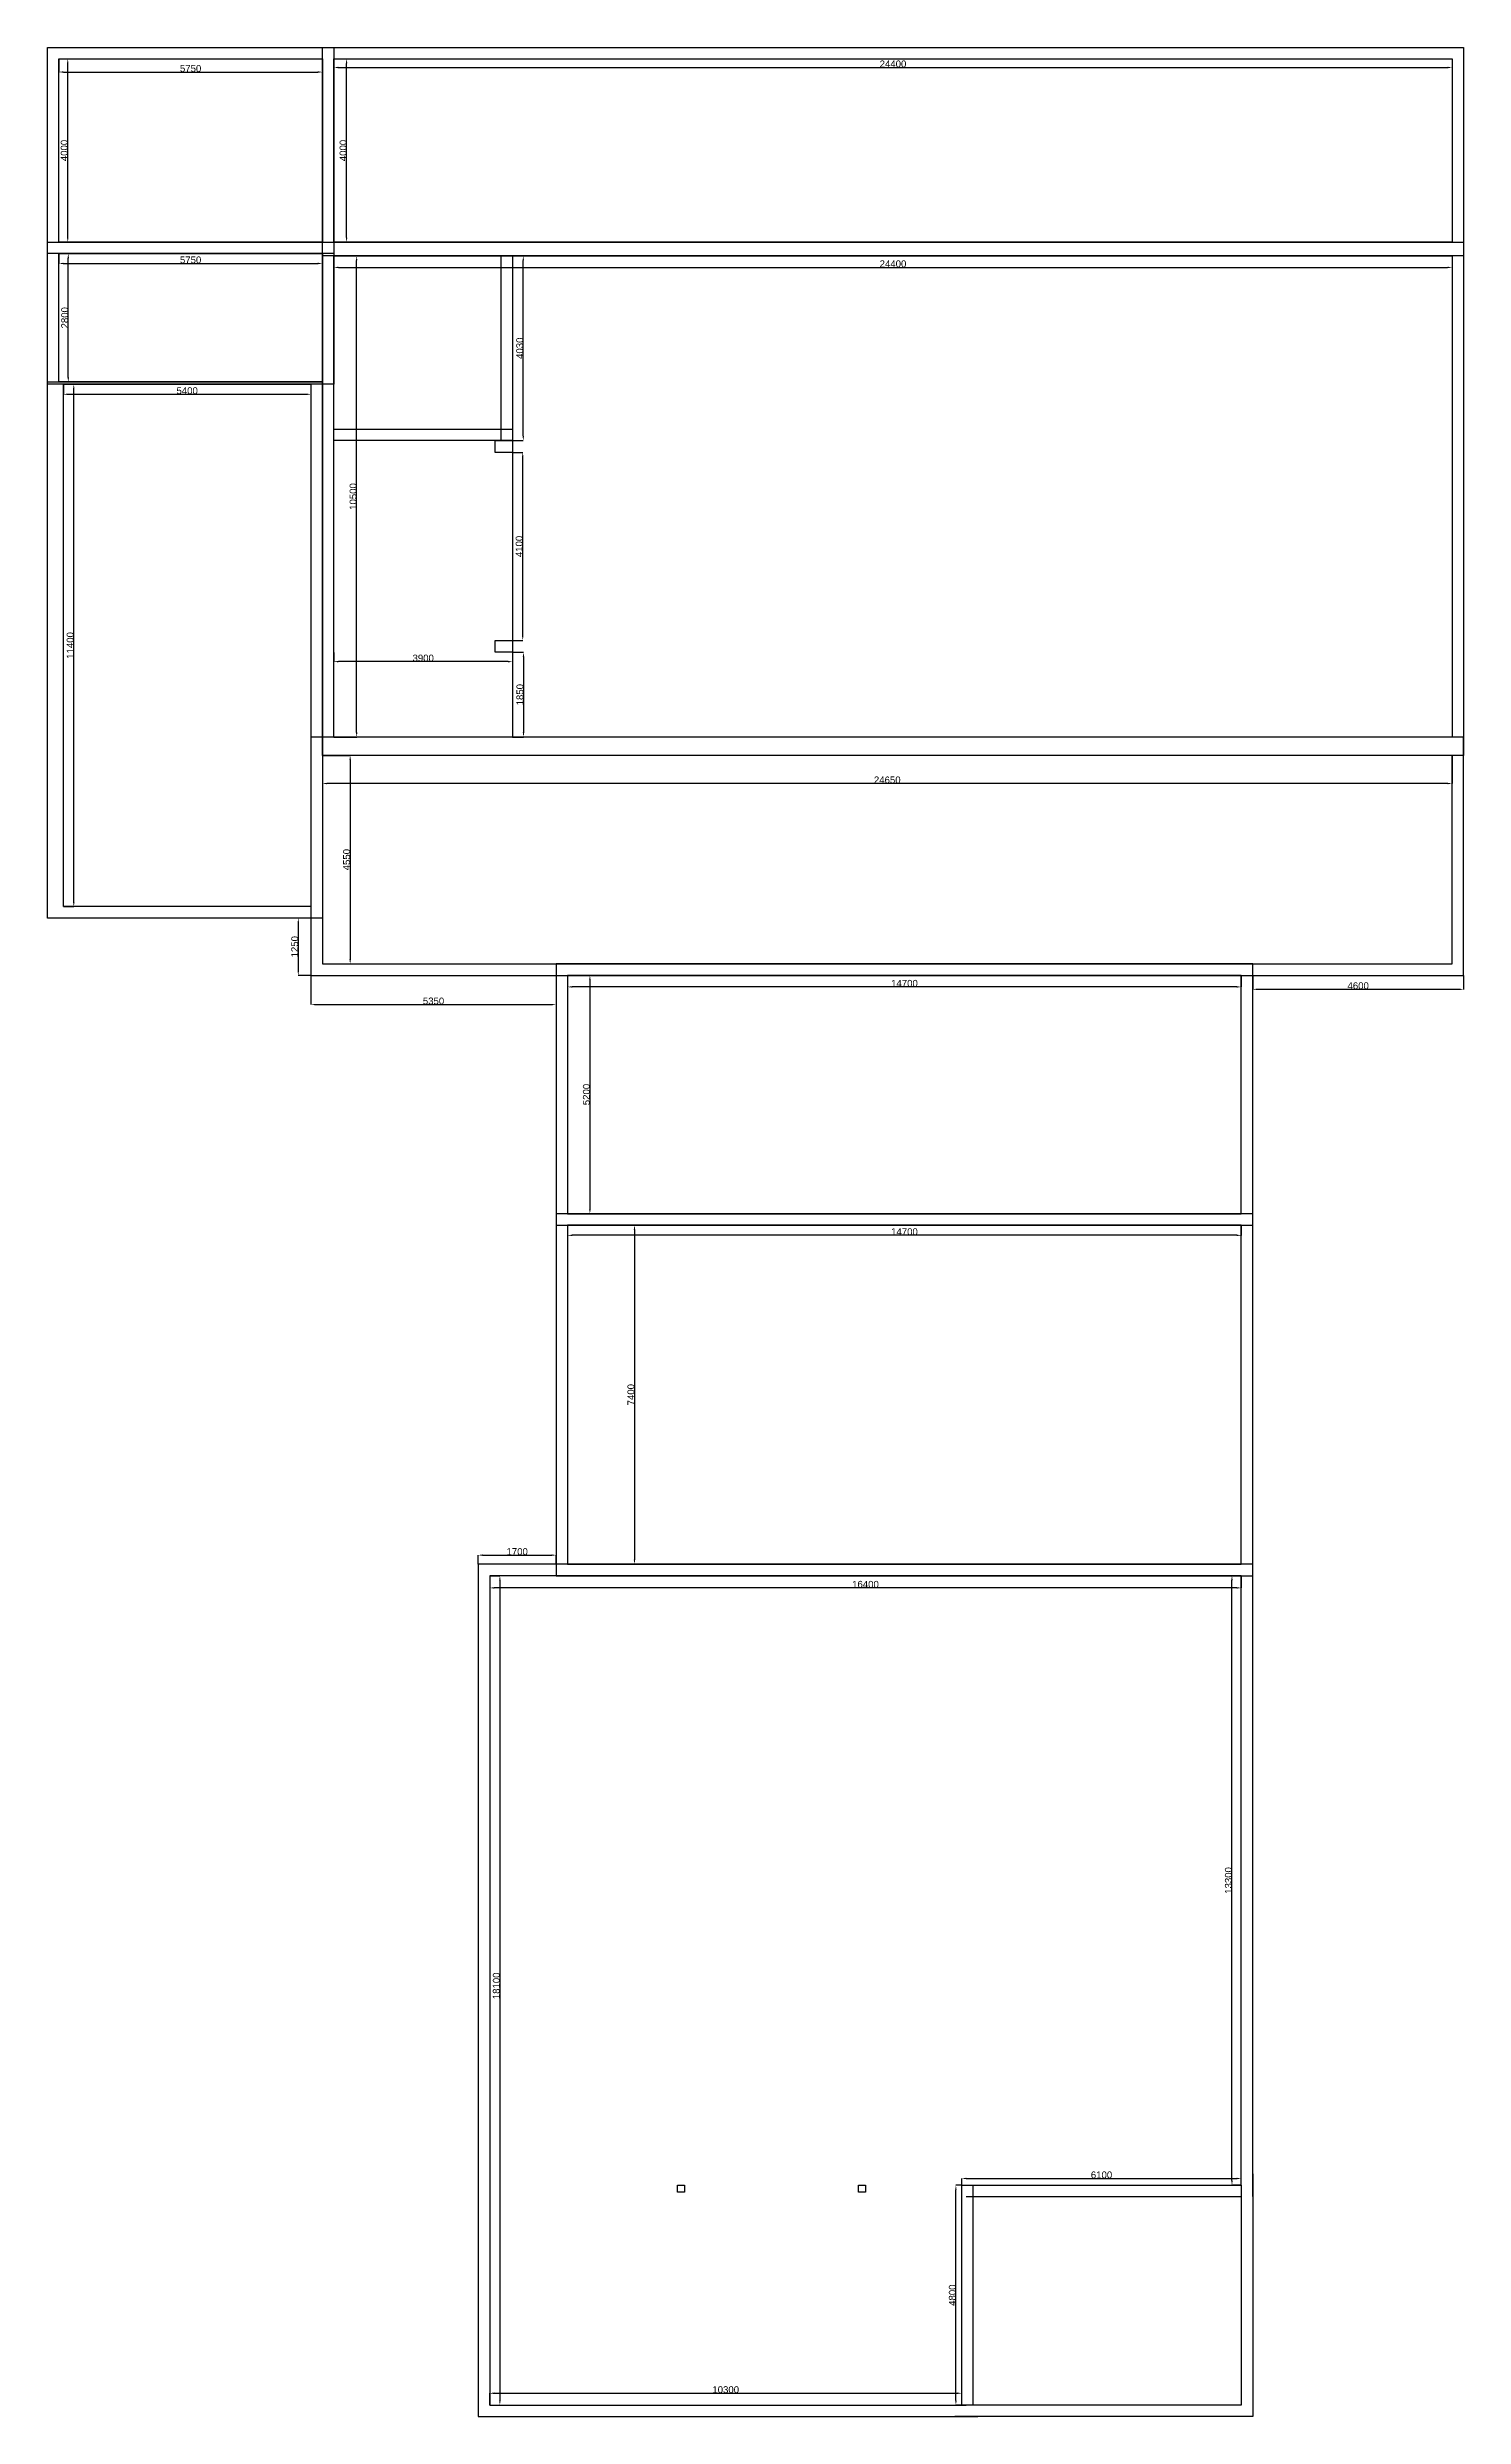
# Model space of a CAD drawing. Header units: millimetres. Extents: x 3935 to 205860, y 1962 to 72633.
# Drawn here: x 174960 to 205860, y 20933 to 72633 of the extents above; entities that cross this region are included whole.
import ezdxf

# ---------------------------------------------------------------- set-up
doc = ezdxf.new("R2010")
doc.units = ezdxf.units.MM
doc.layers.add('dim', color=1, linetype='Continuous', lineweight=30)
doc.layers.add('puf', color=5, linetype='Continuous', lineweight=30)
doc.styles.get("Standard").update_dxf_attribs({"font": 'arial.ttf'})
doc.dimstyles.new('ISO-25', dxfattribs={"dimtxt": 150, "dimasz": 100, "dimexe": 1.25, "dimexo": 0.625, "dimtad": 1, "dimdsep": 46, "dimtxsty": 'Standard', "dimcen": 2.5, "dimadec": 0, "dimazin": 0, "dimtfac": 1, "dimtmove": 0, "dimatfit": 3, "dimfxl": 1, "dimarcsym": 0})

# ---------------------------------------------------------------- blocks, each defined once
blk = doc.blocks.new('*D103')
at = {"layer": 'Defpoints', "color": 0, "transparency": 16777216}
for p in [(175210, 72383), (180960, 72383), (180960, 72095)]:
    blk.add_point(p, dxfattribs=at)
at = {"layer": 'dim', "color": 0, "lineweight": -2, "transparency": 16777216}
for p, q in [((175210, 72382), (175210, 72094)), ((180960, 72382), (180960, 72094)), ((175310, 72095), (180860, 72095))]:
    blk.add_line(p, q, dxfattribs=at)
at = {"layer": 'dim', "color": 0, "transparency": 16777216}
for points in [[(175310, 72112), (175310, 72078), (175210, 72095)], [(180860, 72112), (180860, 72078), (180960, 72095)]]:
    blk.add_solid(points, dxfattribs=at)
at = {"layer": 'dim', "color": 0, "transparency": 16777216, "insert": (178085, 72172), "char_height": 150, "attachment_point": 5}
blk.add_mtext('5750', dxfattribs=at)
blk = doc.blocks.new('*D104')
at = {"layer": 'Defpoints', "color": 0, "transparency": 16777216}
for p in [(175210, 72383), (175404, 72383), (175210, 68383)]:
    blk.add_point(p, dxfattribs=at)
at = {"layer": 'dim', "color": 0, "lineweight": -2, "transparency": 16777216}
for p, q in [((175211, 72383), (175406, 72383)), ((175404, 68483), (175404, 72283)), ((175211, 68383), (175406, 68383))]:
    blk.add_line(p, q, dxfattribs=at)
at = {"layer": 'dim', "color": 0, "transparency": 16777216}
for points in [[(175388, 72283), (175421, 72283), (175404, 72383)], [(175388, 68483), (175421, 68483), (175404, 68383)]]:
    blk.add_solid(points, dxfattribs=at)
at = {"layer": 'dim', "color": 0, "transparency": 16777216, "insert": (175327, 70383), "char_height": 150, "attachment_point": 5, "rotation": 90}
blk.add_mtext('4000', dxfattribs=at)
blk = doc.blocks.new('*D105')
at = {"layer": 'Defpoints', "color": 0, "transparency": 16777216}
for p in [(181210, 72383), (181488, 72383), (181210, 68383)]:
    blk.add_point(p, dxfattribs=at)
at = {"layer": 'dim', "color": 0, "lineweight": -2, "transparency": 16777216}
for p, q in [((181211, 72383), (181489, 72383)), ((181488, 68483), (181488, 72283)), ((181211, 68383), (181489, 68383))]:
    blk.add_line(p, q, dxfattribs=at)
at = {"layer": 'dim', "color": 0, "transparency": 16777216}
for points in [[(181472, 72283), (181505, 72283), (181488, 72383)], [(181472, 68483), (181505, 68483), (181488, 68383)]]:
    blk.add_solid(points, dxfattribs=at)
at = {"layer": 'dim', "color": 0, "transparency": 16777216, "insert": (181411, 70383), "char_height": 150, "attachment_point": 5, "rotation": 90}
blk.add_mtext('4000', dxfattribs=at)
blk = doc.blocks.new('*D106')
at = {"layer": 'Defpoints', "color": 0, "transparency": 16777216}
for p in [(181210, 72383), (205610, 72383), (205610, 72194)]:
    blk.add_point(p, dxfattribs=at)
at = {"layer": 'dim', "color": 0, "lineweight": -2, "transparency": 16777216}
for p, q in [((181210, 72382), (181210, 72193)), ((205610, 72382), (205610, 72193)), ((181310, 72194), (205510, 72194))]:
    blk.add_line(p, q, dxfattribs=at)
at = {"layer": 'dim', "color": 0, "transparency": 16777216}
for points in [[(181310, 72211), (181310, 72177), (181210, 72194)], [(205510, 72211), (205510, 72177), (205610, 72194)]]:
    blk.add_solid(points, dxfattribs=at)
at = {"layer": 'dim', "color": 0, "transparency": 16777216, "insert": (193410, 72271), "char_height": 150, "attachment_point": 5}
blk.add_mtext('24400', dxfattribs=at)
blk = doc.blocks.new('*D107')
at = {"layer": 'Defpoints', "color": 0, "transparency": 16777216}
for p in [(175210, 68133), (175416, 68133), (175210, 65333)]:
    blk.add_point(p, dxfattribs=at)
at = {"layer": 'dim', "color": 0, "lineweight": -2, "transparency": 16777216}
for p, q in [((175211, 68133), (175417, 68133)), ((175416, 65433), (175416, 68033)), ((175211, 65333), (175417, 65333))]:
    blk.add_line(p, q, dxfattribs=at)
at = {"layer": 'dim', "color": 0, "transparency": 16777216}
for points in [[(175399, 68033), (175432, 68033), (175416, 68133)], [(175399, 65433), (175432, 65433), (175416, 65333)]]:
    blk.add_solid(points, dxfattribs=at)
at = {"layer": 'dim', "color": 0, "transparency": 16777216, "insert": (175338, 66733), "char_height": 150, "attachment_point": 5, "rotation": 90}
blk.add_mtext('2800', dxfattribs=at)
blk = doc.blocks.new('*D108')
at = {"layer": 'Defpoints', "color": 0, "transparency": 16777216}
for p in [(175210, 68133), (180960, 68133), (180960, 67918)]:
    blk.add_point(p, dxfattribs=at)
at = {"layer": 'dim', "color": 0, "lineweight": -2, "transparency": 16777216}
for p, q in [((175210, 68132), (175210, 67917)), ((175310, 67918), (180860, 67918)), ((180960, 68132), (180960, 67917))]:
    blk.add_line(p, q, dxfattribs=at)
at = {"layer": 'dim', "color": 0, "transparency": 16777216}
for points in [[(175310, 67935), (175310, 67901), (175210, 67918)], [(180860, 67935), (180860, 67901), (180960, 67918)]]:
    blk.add_solid(points, dxfattribs=at)
at = {"layer": 'dim', "color": 0, "transparency": 16777216, "insert": (178085, 67995), "char_height": 150, "attachment_point": 5}
blk.add_mtext('5750', dxfattribs=at)
blk = doc.blocks.new('*D109')
at = {"layer": 'Defpoints', "color": 0, "transparency": 16777216}
for p in [(175310, 65283), (180710, 65283), (180710, 65063)]:
    blk.add_point(p, dxfattribs=at)
at = {"layer": 'dim', "color": 0, "lineweight": -2, "transparency": 16777216}
for p, q in [((175310, 65282), (175310, 65062)), ((180710, 65282), (180710, 65062)), ((175410, 65063), (180610, 65063))]:
    blk.add_line(p, q, dxfattribs=at)
at = {"layer": 'dim', "color": 0, "transparency": 16777216}
for points in [[(175410, 65080), (175410, 65047), (175310, 65063)], [(180610, 65080), (180610, 65047), (180710, 65063)]]:
    blk.add_solid(points, dxfattribs=at)
at = {"layer": 'dim', "color": 0, "transparency": 16777216, "insert": (178010, 65141), "char_height": 150, "attachment_point": 5}
blk.add_mtext('5400', dxfattribs=at)
blk = doc.blocks.new('*D110')
at = {"layer": 'Defpoints', "color": 0, "transparency": 16777216}
for p in [(175310, 65283), (175536, 65283), (175310, 53883)]:
    blk.add_point(p, dxfattribs=at)
at = {"layer": 'dim', "color": 0, "lineweight": -2, "transparency": 16777216}
for p, q in [((175311, 65283), (175537, 65283)), ((175536, 53983), (175536, 65183)), ((175311, 53883), (175537, 53883))]:
    blk.add_line(p, q, dxfattribs=at)
at = {"layer": 'dim', "color": 0, "transparency": 16777216}
for points in [[(175519, 65183), (175552, 65183), (175536, 65283)], [(175519, 53983), (175552, 53983), (175536, 53883)]]:
    blk.add_solid(points, dxfattribs=at)
at = {"layer": 'dim', "color": 0, "transparency": 16777216, "insert": (175458, 59583), "char_height": 150, "attachment_point": 5, "rotation": 90}
blk.add_mtext('11400', dxfattribs=at)
blk = doc.blocks.new('*D111')
at = {"layer": 'Defpoints', "color": 0, "transparency": 16777216}
for p in [(181210, 68083), (205610, 68083), (205610, 67832)]:
    blk.add_point(p, dxfattribs=at)
at = {"layer": 'dim', "color": 0, "lineweight": -2, "transparency": 16777216}
for p, q in [((181210, 68082), (181210, 67831)), ((181310, 67832), (205510, 67832)), ((205610, 68082), (205610, 67831))]:
    blk.add_line(p, q, dxfattribs=at)
at = {"layer": 'dim', "color": 0, "transparency": 16777216}
for points in [[(181310, 67849), (181310, 67815), (181210, 67832)], [(205510, 67849), (205510, 67815), (205610, 67832)]]:
    blk.add_solid(points, dxfattribs=at)
at = {"layer": 'dim', "color": 0, "transparency": 16777216, "insert": (193410, 67909), "char_height": 150, "attachment_point": 5}
blk.add_mtext('24400', dxfattribs=at)
blk = doc.blocks.new('*D112')
at = {"layer": 'Defpoints', "color": 0, "transparency": 16777216}
for p in [(181210, 68083), (181708, 68083), (181210, 57583)]:
    blk.add_point(p, dxfattribs=at)
at = {"layer": 'dim', "color": 0, "lineweight": -2, "transparency": 16777216}
for p, q in [((181211, 68083), (181709, 68083)), ((181708, 57683), (181708, 67983)), ((181211, 57583), (181709, 57583))]:
    blk.add_line(p, q, dxfattribs=at)
at = {"layer": 'dim', "color": 0, "transparency": 16777216}
for points in [[(181692, 67983), (181725, 67983), (181708, 68083)], [(181692, 57683), (181725, 57683), (181708, 57583)]]:
    blk.add_solid(points, dxfattribs=at)
at = {"layer": 'dim', "color": 0, "transparency": 16777216, "insert": (181631, 62833), "char_height": 150, "attachment_point": 5, "rotation": 90}
blk.add_mtext('10500', dxfattribs=at)
blk = doc.blocks.new('*D113')
at = {"layer": 'Defpoints', "color": 0, "transparency": 16777216}
for p in [(180960, 57183), (205610, 57183), (180960, 56570)]:
    blk.add_point(p, dxfattribs=at)
at = {"layer": 'dim', "color": 0, "lineweight": -2, "transparency": 16777216}
for p, q in [((180960, 57182), (180960, 56568)), ((205610, 57182), (205610, 56568)), ((205510, 56570), (181060, 56570))]:
    blk.add_line(p, q, dxfattribs=at)
at = {"layer": 'dim', "color": 0, "transparency": 16777216}
for points in [[(181060, 56586), (181060, 56553), (180960, 56570)], [(205510, 56586), (205510, 56553), (205610, 56570)]]:
    blk.add_solid(points, dxfattribs=at)
at = {"layer": 'dim', "color": 0, "transparency": 16777216, "insert": (193285, 56647), "char_height": 150, "attachment_point": 5}
blk.add_mtext('24650', dxfattribs=at)
blk = doc.blocks.new('*D114')
at = {"layer": 'Defpoints', "color": 0, "transparency": 16777216}
for p in [(180960, 57183), (180960, 52633), (181566, 52633)]:
    blk.add_point(p, dxfattribs=at)
at = {"layer": 'dim', "color": 0, "lineweight": -2, "transparency": 16777216}
for p, q in [((180961, 57183), (181567, 57183)), ((181566, 57083), (181566, 52733)), ((180961, 52633), (181567, 52633))]:
    blk.add_line(p, q, dxfattribs=at)
at = {"layer": 'dim', "color": 0, "transparency": 16777216}
for points in [[(181549, 57083), (181583, 57083), (181566, 57183)], [(181549, 52733), (181583, 52733), (181566, 52633)]]:
    blk.add_solid(points, dxfattribs=at)
at = {"layer": 'dim', "color": 0, "transparency": 16777216, "insert": (181489, 54908), "char_height": 150, "attachment_point": 5, "rotation": 90}
blk.add_mtext('4550', dxfattribs=at)
blk = doc.blocks.new('*D115')
at = {"layer": 'Defpoints', "color": 0, "transparency": 16777216}
for p in [(186310, 52383), (201010, 52383), (186310, 52131)]:
    blk.add_point(p, dxfattribs=at)
at = {"layer": 'dim', "color": 0, "lineweight": -2, "transparency": 16777216}
for p, q in [((186310, 52382), (186310, 52130)), ((201010, 52382), (201010, 52130)), ((200910, 52131), (186410, 52131))]:
    blk.add_line(p, q, dxfattribs=at)
at = {"layer": 'dim', "color": 0, "transparency": 16777216}
for points in [[(186410, 52148), (186410, 52115), (186310, 52131)], [(200910, 52148), (200910, 52115), (201010, 52131)]]:
    blk.add_solid(points, dxfattribs=at)
at = {"layer": 'dim', "color": 0, "transparency": 16777216, "insert": (193660, 52208), "char_height": 150, "attachment_point": 5}
blk.add_mtext('14700', dxfattribs=at)
blk = doc.blocks.new('*D116')
at = {"layer": 'Defpoints', "color": 0, "transparency": 16777216}
for p in [(186310, 52383), (186310, 47183), (186797, 47183)]:
    blk.add_point(p, dxfattribs=at)
at = {"layer": 'dim', "color": 0, "lineweight": -2, "transparency": 16777216}
for p, q in [((186311, 52383), (186798, 52383)), ((186797, 52283), (186797, 47283)), ((186311, 47183), (186798, 47183))]:
    blk.add_line(p, q, dxfattribs=at)
at = {"layer": 'dim', "color": 0, "transparency": 16777216}
for points in [[(186780, 52283), (186814, 52283), (186797, 52383)], [(186780, 47283), (186814, 47283), (186797, 47183)]]:
    blk.add_solid(points, dxfattribs=at)
at = {"layer": 'dim', "color": 0, "transparency": 16777216, "insert": (186720, 49783), "char_height": 150, "attachment_point": 5, "rotation": 90}
blk.add_mtext('5200', dxfattribs=at)
blk = doc.blocks.new('*D117')
at = {"layer": 'Defpoints', "color": 0, "transparency": 16777216}
for p in [(186310, 46933), (186310, 46711), (201010, 46933)]:
    blk.add_point(p, dxfattribs=at)
at = {"layer": 'dim', "color": 0, "lineweight": -2, "transparency": 16777216}
for p, q in [((186310, 46932), (186310, 46710)), ((200910, 46711), (186410, 46711)), ((201010, 46932), (201010, 46710))]:
    blk.add_line(p, q, dxfattribs=at)
at = {"layer": 'dim', "color": 0, "transparency": 16777216}
for points in [[(186410, 46727), (186410, 46694), (186310, 46711)], [(200910, 46727), (200910, 46694), (201010, 46711)]]:
    blk.add_solid(points, dxfattribs=at)
at = {"layer": 'dim', "color": 0, "transparency": 16777216, "insert": (193660, 46788), "char_height": 150, "attachment_point": 5}
blk.add_mtext('14700', dxfattribs=at)
blk = doc.blocks.new('*D118')
at = {"layer": 'Defpoints', "color": 0, "transparency": 16777216}
for p in [(186310, 46933), (186310, 39533), (187769, 39533)]:
    blk.add_point(p, dxfattribs=at)
at = {"layer": 'dim', "color": 0, "lineweight": -2, "transparency": 16777216}
for p, q in [((186311, 46933), (187770, 46933)), ((187769, 46833), (187769, 39633)), ((186311, 39533), (187770, 39533))]:
    blk.add_line(p, q, dxfattribs=at)
at = {"layer": 'dim', "color": 0, "transparency": 16777216}
for points in [[(187753, 46833), (187786, 46833), (187769, 46933)], [(187753, 39633), (187786, 39633), (187769, 39533)]]:
    blk.add_solid(points, dxfattribs=at)
at = {"layer": 'dim', "color": 0, "transparency": 16777216, "insert": (187692, 43233), "char_height": 150, "attachment_point": 5, "rotation": 90}
blk.add_mtext('7400', dxfattribs=at)
blk = doc.blocks.new('*D119')
at = {"layer": 'Defpoints', "color": 0, "transparency": 16777216}
for p in [(184610, 39283), (184610, 39017), (201010, 39283)]:
    blk.add_point(p, dxfattribs=at)
at = {"layer": 'dim', "color": 0, "lineweight": -2, "transparency": 16777216}
for p, q in [((184610, 39282), (184610, 39016)), ((200910, 39017), (184710, 39017)), ((201010, 39282), (201010, 39016))]:
    blk.add_line(p, q, dxfattribs=at)
at = {"layer": 'dim', "color": 0, "transparency": 16777216}
for points in [[(184710, 39034), (184710, 39000), (184610, 39017)], [(200910, 39034), (200910, 39000), (201010, 39017)]]:
    blk.add_solid(points, dxfattribs=at)
at = {"layer": 'dim', "color": 0, "transparency": 16777216, "insert": (192810, 39094), "char_height": 150, "attachment_point": 5}
blk.add_mtext('16400', dxfattribs=at)
blk = doc.blocks.new('*D120')
at = {"layer": 'Defpoints', "color": 0, "transparency": 16777216}
for p in [(184610, 39283), (184610, 21183), (184833, 21183)]:
    blk.add_point(p, dxfattribs=at)
at = {"layer": 'dim', "color": 0, "lineweight": -2, "transparency": 16777216}
for p, q in [((184611, 39283), (184834, 39283)), ((184833, 39183), (184833, 21283)), ((184611, 21183), (184834, 21183))]:
    blk.add_line(p, q, dxfattribs=at)
at = {"layer": 'dim', "color": 0, "transparency": 16777216}
for points in [[(184816, 39183), (184849, 39183), (184833, 39283)], [(184816, 21283), (184849, 21283), (184833, 21183)]]:
    blk.add_solid(points, dxfattribs=at)
at = {"layer": 'dim', "color": 0, "transparency": 16777216, "insert": (184755, 30333), "char_height": 150, "attachment_point": 5, "rotation": 90}
blk.add_mtext('18100', dxfattribs=at)
blk = doc.blocks.new('*D121')
at = {"layer": 'Defpoints', "color": 0, "transparency": 16777216}
for p in [(200806, 39283), (201010, 39283), (201010, 25983)]:
    blk.add_point(p, dxfattribs=at)
at = {"layer": 'dim', "color": 0, "lineweight": -2, "transparency": 16777216}
for p, q in [((201009, 39283), (200804, 39283)), ((200806, 26083), (200806, 39183)), ((201009, 25983), (200804, 25983))]:
    blk.add_line(p, q, dxfattribs=at)
at = {"layer": 'dim', "color": 0, "transparency": 16777216}
for points in [[(200789, 39183), (200822, 39183), (200806, 39283)], [(200789, 26083), (200822, 26083), (200806, 25983)]]:
    blk.add_solid(points, dxfattribs=at)
at = {"layer": 'dim', "color": 0, "transparency": 16777216, "insert": (200728, 32633), "char_height": 150, "attachment_point": 5, "rotation": 90}
blk.add_mtext('13300', dxfattribs=at)
blk = doc.blocks.new('*D122')
at = {"layer": 'Defpoints', "color": 0, "transparency": 16777216}
for p in [(194910, 25983), (201010, 26129), (201010, 25983)]:
    blk.add_point(p, dxfattribs=at)
at = {"layer": 'dim', "color": 0, "lineweight": -2, "transparency": 16777216}
for p, q in [((194910, 25984), (194910, 26131)), ((195010, 26129), (200910, 26129)), ((201010, 25984), (201010, 26131))]:
    blk.add_line(p, q, dxfattribs=at)
at = {"layer": 'dim', "color": 0, "transparency": 16777216}
for points in [[(195010, 26146), (195010, 26113), (194910, 26129)], [(200910, 26146), (200910, 26113), (201010, 26129)]]:
    blk.add_solid(points, dxfattribs=at)
at = {"layer": 'dim', "color": 0, "transparency": 16777216, "insert": (197960, 26207), "char_height": 150, "attachment_point": 5}
blk.add_mtext('6100', dxfattribs=at)
blk = doc.blocks.new('*D123')
at = {"layer": 'Defpoints', "color": 0, "transparency": 16777216}
for p in [(194782, 25983), (194910, 25983), (194910, 21183)]:
    blk.add_point(p, dxfattribs=at)
at = {"layer": 'dim', "color": 0, "lineweight": -2, "transparency": 16777216}
for p, q in [((194909, 25983), (194781, 25983)), ((194782, 21283), (194782, 25883)), ((194909, 21183), (194781, 21183))]:
    blk.add_line(p, q, dxfattribs=at)
at = {"layer": 'dim', "color": 0, "transparency": 16777216}
for points in [[(194766, 25883), (194799, 25883), (194782, 25983)], [(194766, 21283), (194799, 21283), (194782, 21183)]]:
    blk.add_solid(points, dxfattribs=at)
at = {"layer": 'dim', "color": 0, "transparency": 16777216, "insert": (194705, 23583), "char_height": 150, "attachment_point": 5, "rotation": 90}
blk.add_mtext('4800', dxfattribs=at)
blk = doc.blocks.new('*D124')
at = {"layer": 'Defpoints', "color": 0, "transparency": 16777216}
for p in [(201260, 52383), (205860, 52383), (205860, 52079)]:
    blk.add_point(p, dxfattribs=at)
at = {"layer": 'dim', "color": 0, "lineweight": -2, "transparency": 16777216}
for p, q in [((201260, 52382), (201260, 52077)), ((205860, 52382), (205860, 52077)), ((201360, 52079), (205760, 52079))]:
    blk.add_line(p, q, dxfattribs=at)
at = {"layer": 'dim', "color": 0, "transparency": 16777216}
for points in [[(201360, 52095), (201360, 52062), (201260, 52079)], [(205760, 52095), (205760, 52062), (205860, 52079)]]:
    blk.add_solid(points, dxfattribs=at)
at = {"layer": 'dim', "color": 0, "transparency": 16777216, "insert": (203560, 52156), "char_height": 150, "attachment_point": 5}
blk.add_mtext('4600', dxfattribs=at)
blk = doc.blocks.new('*D125')
at = {"layer": 'Defpoints', "color": 0, "transparency": 16777216}
for p in [(180710, 52383), (186060, 52383), (186060, 51745)]:
    blk.add_point(p, dxfattribs=at)
at = {"layer": 'dim', "color": 0, "lineweight": -2, "transparency": 16777216}
for p, q in [((180710, 52382), (180710, 51744)), ((186060, 52382), (186060, 51744)), ((180810, 51745), (185960, 51745))]:
    blk.add_line(p, q, dxfattribs=at)
at = {"layer": 'dim', "color": 0, "transparency": 16777216}
for points in [[(180810, 51762), (180810, 51729), (180710, 51745)], [(185960, 51762), (185960, 51729), (186060, 51745)]]:
    blk.add_solid(points, dxfattribs=at)
at = {"layer": 'dim', "color": 0, "transparency": 16777216, "insert": (183385, 51823), "char_height": 150, "attachment_point": 5}
blk.add_mtext('5350', dxfattribs=at)
blk = doc.blocks.new('*D126')
at = {"layer": 'Defpoints', "color": 0, "transparency": 16777216}
for p in [(184360, 39533), (186060, 39732), (186060, 39533)]:
    blk.add_point(p, dxfattribs=at)
at = {"layer": 'dim', "color": 0, "lineweight": -2, "transparency": 16777216}
for p, q in [((184360, 39534), (184360, 39733)), ((184460, 39732), (185960, 39732)), ((186060, 39534), (186060, 39733))]:
    blk.add_line(p, q, dxfattribs=at)
at = {"layer": 'dim', "color": 0, "transparency": 16777216}
for points in [[(184460, 39748), (184460, 39715), (184360, 39732)], [(185960, 39748), (185960, 39715), (186060, 39732)]]:
    blk.add_solid(points, dxfattribs=at)
at = {"layer": 'dim', "color": 0, "transparency": 16777216, "insert": (185210, 39809), "char_height": 150, "attachment_point": 5}
blk.add_mtext('1700', dxfattribs=at)
blk = doc.blocks.new('*D127')
at = {"layer": 'Defpoints', "color": 0, "transparency": 16777216}
for p in [(180710, 53633), (180434, 52383), (180710, 52383)]:
    blk.add_point(p, dxfattribs=at)
at = {"layer": 'dim', "color": 0, "lineweight": -2, "transparency": 16777216}
for p, q in [((180709, 53633), (180433, 53633)), ((180434, 53533), (180434, 52483)), ((180709, 52383), (180433, 52383))]:
    blk.add_line(p, q, dxfattribs=at)
at = {"layer": 'dim', "color": 0, "transparency": 16777216}
for points in [[(180418, 53533), (180451, 53533), (180434, 53633)], [(180418, 52483), (180451, 52483), (180434, 52383)]]:
    blk.add_solid(points, dxfattribs=at)
at = {"layer": 'dim', "color": 0, "transparency": 16777216, "insert": (180357, 53008), "char_height": 150, "attachment_point": 5, "rotation": 90}
blk.add_mtext('1250', dxfattribs=at)
blk = doc.blocks.new('*D128')
at = {"layer": 'Defpoints', "color": 0, "transparency": 16777216}
for p in [(185110, 59433), (185110, 57583), (185348, 57583)]:
    blk.add_point(p, dxfattribs=at)
at = {"layer": 'dim', "color": 0, "lineweight": -2, "transparency": 16777216}
for p, q in [((185111, 59433), (185350, 59433)), ((185348, 59333), (185348, 57683)), ((185111, 57583), (185350, 57583))]:
    blk.add_line(p, q, dxfattribs=at)
at = {"layer": 'dim', "color": 0, "transparency": 16777216}
for points in [[(185332, 59333), (185365, 59333), (185348, 59433)], [(185332, 57683), (185365, 57683), (185348, 57583)]]:
    blk.add_solid(points, dxfattribs=at)
at = {"layer": 'dim', "color": 0, "transparency": 16777216, "insert": (185271, 58508), "char_height": 150, "attachment_point": 5, "rotation": 90}
blk.add_mtext('1850', dxfattribs=at)
blk = doc.blocks.new('*D129')
at = {"layer": 'Defpoints', "color": 0, "transparency": 16777216}
for p in [(185110, 63793), (185331, 63793), (185110, 59693)]:
    blk.add_point(p, dxfattribs=at)
at = {"layer": 'dim', "color": 0, "lineweight": -2, "transparency": 16777216}
for p, q in [((185111, 63793), (185332, 63793)), ((185331, 59793), (185331, 63693)), ((185111, 59693), (185332, 59693))]:
    blk.add_line(p, q, dxfattribs=at)
at = {"layer": 'dim', "color": 0, "transparency": 16777216}
for points in [[(185314, 63693), (185348, 63693), (185331, 63793)], [(185314, 59793), (185348, 59793), (185331, 59693)]]:
    blk.add_solid(points, dxfattribs=at)
at = {"layer": 'dim', "color": 0, "transparency": 16777216, "insert": (185254, 61743), "char_height": 150, "attachment_point": 5, "rotation": 90}
blk.add_mtext('4100', dxfattribs=at)
blk = doc.blocks.new('*D130')
at = {"layer": 'Defpoints', "color": 0, "transparency": 16777216}
for p in [(181210, 59433), (181210, 59229), (185110, 59433)]:
    blk.add_point(p, dxfattribs=at)
at = {"layer": 'dim', "color": 0, "lineweight": -2, "transparency": 16777216}
for p, q in [((181210, 59432), (181210, 59228)), ((185010, 59229), (181310, 59229)), ((185110, 59432), (185110, 59228))]:
    blk.add_line(p, q, dxfattribs=at)
at = {"layer": 'dim', "color": 0, "transparency": 16777216}
for points in [[(181310, 59246), (181310, 59212), (181210, 59229)], [(185010, 59246), (185010, 59212), (185110, 59229)]]:
    blk.add_solid(points, dxfattribs=at)
at = {"layer": 'dim', "color": 0, "transparency": 16777216, "insert": (183160, 59306), "char_height": 150, "attachment_point": 5}
blk.add_mtext('3900', dxfattribs=at)
blk = doc.blocks.new('*D131')
at = {"layer": 'Defpoints', "color": 0, "transparency": 16777216}
for p in [(185110, 68083), (185343, 68083), (185110, 64053)]:
    blk.add_point(p, dxfattribs=at)
at = {"layer": 'dim', "color": 0, "lineweight": -2, "transparency": 16777216}
for p, q in [((185111, 68083), (185344, 68083)), ((185343, 64153), (185343, 67983)), ((185111, 64053), (185344, 64053))]:
    blk.add_line(p, q, dxfattribs=at)
at = {"layer": 'dim', "color": 0, "transparency": 16777216}
for points in [[(185327, 67983), (185360, 67983), (185343, 68083)], [(185327, 64153), (185360, 64153), (185343, 64053)]]:
    blk.add_solid(points, dxfattribs=at)
at = {"layer": 'dim', "color": 0, "transparency": 16777216, "insert": (185266, 66068), "char_height": 150, "attachment_point": 5, "rotation": 90}
blk.add_mtext('4030', dxfattribs=at)
blk = doc.blocks.new('*D132')
at = {"layer": 'Defpoints', "color": 0, "transparency": 16777216}
for p in [(194910, 21443), (184610, 21183), (194910, 21183)]:
    blk.add_point(p, dxfattribs=at)
at = {"layer": 'dim', "color": 0, "lineweight": -2, "transparency": 16777216}
for p, q in [((184610, 21184), (184610, 21444)), ((184710, 21443), (194810, 21443)), ((194910, 21184), (194910, 21444))]:
    blk.add_line(p, q, dxfattribs=at)
at = {"layer": 'dim', "color": 0, "transparency": 16777216}
for points in [[(184710, 21460), (184710, 21426), (184610, 21443)], [(194810, 21460), (194810, 21426), (194910, 21443)]]:
    blk.add_solid(points, dxfattribs=at)
at = {"layer": 'dim', "color": 0, "transparency": 16777216, "insert": (189760, 21520), "char_height": 150, "attachment_point": 5}
blk.add_mtext('10300', dxfattribs=at)

msp = doc.modelspace()

# ---------------------------------------------------------------- linework, layer by layer
at = {"layer": 'dim', "color": 5}
for points in [[(181210.036, 68083.114), (185110.036, 68083.114), (185110.036, 57583.114), (181210.036, 57583.114)], [(185110.036, 64053.114), (184860.036, 64053.114), (184860.036, 68083.114), (185110.036, 68083.114)], [(185110.036, 64053.114), (181210.036, 64053.114), (181210.036, 64303.114), (185110.036, 64303.114)], [(185110.036, 63793.114), (184730.036, 63793.114), (184730.036, 64053.114), (185110.036, 64053.114)], [(185110.036, 59433.114), (184730.036, 59433.114), (184730.036, 59693.114), (185110.036, 59693.114)]]:
    msp.add_lwpolyline(points, close=True, dxfattribs=at)
at = {"layer": 'dim'}
for points in [[(188710.036, 25983.114), (188860.036, 25983.114), (188860.036, 25833.114), (188710.036, 25833.114)], [(192660.036, 25983.114), (192810.036, 25983.114), (192810.036, 25833.114), (192660.036, 25833.114)]]:
    msp.add_lwpolyline(points, close=True, dxfattribs=at)
at = {"layer": 'puf'}
for points in [[(174960.036, 72633.114), (181210.036, 72633.114), (181210.036, 68133.114), (174960.036, 68133.114)], [(175210.036, 72383.114), (180960.036, 72383.114), (180960.036, 68383.114), (175210.036, 68383.114)], [(180960.036, 72633.114), (205860.036, 72633.114), (205860.036, 68083.114), (180960.036, 68083.114)], [(181210.036, 72383.114), (205610.036, 72383.114), (205610.036, 68383.114), (181210.036, 68383.114)], [(174960.036, 68383.114), (181210.036, 68383.114), (181210.036, 65283.114), (174960.036, 65283.114)], [(180960.036, 68383.114), (205860.036, 68383.114), (205860.036, 57183.114), (180960.036, 57183.114)], [(175210.036, 68133.114), (180960.036, 68133.114), (180960.036, 65333.114), (175210.036, 65333.114)], [(181210.036, 68083.114), (205610.036, 68083.114), (205610.036, 57583.114), (181210.036, 57583.114)], [(174960.036, 65333.114), (180960.036, 65333.114), (180960.036, 53633.114), (174960.036, 53633.114)], [(175310.036, 65283.114), (180710.036, 65283.114), (180710.036, 53883.114), (175310.036, 53883.114)], [(205860.036, 57583.114), (180710.036, 57583.114), (180710.036, 52383.114), (205860.036, 52383.114)], [(205610.036, 57183.114), (180960.036, 57183.114), (180960.036, 52633.114), (205610.036, 52633.114)], [(201260.036, 52633.114), (186060.036, 52633.114), (186060.036, 46933.114), (201260.036, 46933.114)], [(201010.036, 52383.114), (186310.036, 52383.114), (186310.036, 47183.114), (201010.036, 47183.114)], [(201260.036, 47183.114), (186060.036, 47183.114), (186060.036, 39283.114), (201260.036, 39283.114)], [(201010.036, 46933.114), (186310.036, 46933.114), (186310.036, 39533.114), (201010.036, 39533.114)], [(201010.036, 21183.114), (194910.036, 21183.114), (194910.036, 25983.114), (201010.036, 25983.114)]]:
    msp.add_lwpolyline(points, close=True, dxfattribs=at)
for points in [[(201260.036, 25733.114), (201260.036, 39533.114), (184360.036, 39533.114), (184360.036, 25983.114)], [(195010.036, 25983.114), (201010.036, 25983.114), (201010.036, 39283.114), (184610.036, 39283.114), (184610.036, 25983.114)], [(184360.036, 26133.114), (184360.036, 20933.114), (195260.036, 20933.114)], [(184610.036, 26133.114), (184610.036, 21183.114), (195010.036, 21183.114)], [(201260.036, 26233.114), (201260.036, 20933.114), (194760.036, 20933.114)], [(195160.036, 21183.114), (195160.036, 25983.114)], [(195010.036, 25733.114), (201010.036, 25733.114)]]:
    msp.add_lwpolyline(points, dxfattribs=at)

# ---------------------------------------------------------------- dimensions: what is measured, and where the dimension line sits
at = {"layer": 'dim'}
for base, p1, p2, picture, middle in [((180960.036, 72094.964), (175210.036, 72383.114), (180960.036, 72383.114), '*D103', (178085.036, 72094.964)), ((205610.036, 72194.027), (181210.036, 72383.114), (205610.036, 72383.114), '*D106', (193410.036, 72194.027)), ((180960.036, 67917.888), (175210.036, 68133.114), (180960.036, 68133.114), '*D108', (178085.036, 67917.888)), ((205610.036, 67832.04), (181210.036, 68083.114), (205610.036, 68083.114), '*D111', (193410.036, 67832.04)), ((180710.036, 65063.296), (175310.036, 65283.114), (180710.036, 65283.114), '*D109', (178010.036, 65063.296)), ((181210.036, 59228.924), (185110.036, 59433.114), (181210.036, 59433.114), '*D130', (183160.036, 59228.924)), ((186310.036, 52131.214), (201010.036, 52383.114), (186310.036, 52383.114), '*D115', (193660.036, 52131.214)), ((186310.036, 46710.79), (201010.036, 46933.114), (186310.036, 46933.114), '*D117', (193660.036, 46710.79)), ((184610.036, 39017.047), (201010.036, 39283.114), (184610.036, 39283.114), '*D119', (192810.036, 39017.047)), ((201010.036, 26129.411), (194910.036, 25983.114), (201010.036, 25983.114), '*D122', (197960.036, 26129.411))]:
    dim = msp.add_linear_dim(base=base, p1=p1, p2=p2, dimstyle='ISO-25', dxfattribs=at)
    dim.commit()
    dim.dimension.update_dxf_attribs({"geometry": picture, "text_midpoint": middle, "dimtype": 160})
for base, p1, p2, picture, middle in [((175404.429, 72383.114), (175210.036, 68383.114), (175210.036, 72383.114), '*D104', (175404.429, 70383.114)), ((181488.243, 72383.114), (181210.036, 68383.114), (181210.036, 72383.114), '*D105', (181488.243, 70383.114)), ((175415.598, 68133.114), (175210.036, 65333.114), (175210.036, 68133.114), '*D107', (175415.598, 66733.114)), ((185343.217, 68083.114), (185110.036, 64053.114), (185110.036, 68083.114), '*D131', (185343.217, 66068.114)), ((175535.604, 65283.114), (175310.036, 53883.114), (175310.036, 65283.114), '*D110', (175535.604, 59583.114)), ((184832.664, 21183.114), (184610.036, 39283.114), (184610.036, 21183.114), '*D120', (184832.664, 30333.114)), ((200805.577, 39283.114), (201010.036, 25983.114), (201010.036, 39283.114), '*D121', (200805.577, 32633.114)), ((194782.447, 25983.114), (194910.036, 21183.114), (194910.036, 25983.114), '*D123', (194782.447, 23583.114))]:
    dim = msp.add_linear_dim(base=base, p1=p1, p2=p2, angle=90, dimstyle='ISO-25', dxfattribs=at)
    dim.commit()
    dim.dimension.update_dxf_attribs({"geometry": picture, "text_midpoint": middle, "dimtype": 160})
for base, p1, p2, picture, middle in [((181708.185, 68083.114), (181210.036, 57583.114), (181210.036, 68083.114), '*D112', (181630.974, 62833.114)), ((185331.14, 63793.114), (185110.036, 59693.114), (185110.036, 63793.114), '*D129', (185253.929, 61743.114)), ((185348.418, 57583.114), (185110.036, 59433.114), (185110.036, 57583.114), '*D128', (185271.207, 58508.114)), ((181565.965, 52633.114), (180960.036, 57183.114), (180960.036, 52633.114), '*D114', (181488.754, 54908.114)), ((180434.339, 52383.114), (180710.036, 53633.114), (180710.036, 52383.114), '*D127', (180357.128, 53008.114)), ((186797.148, 47183.114), (186310.036, 52383.114), (186310.036, 47183.114), '*D116', (186719.937, 49783.114)), ((187769.189, 39533.114), (186310.036, 46933.114), (186310.036, 39533.114), '*D118', (187691.978, 43233.114))]:
    dim = msp.add_linear_dim(base=base, p1=p1, p2=p2, angle=90, dimstyle='ISO-25', dxfattribs=at)
    dim.commit()
    dim.dimension.update_dxf_attribs({"geometry": picture, "text_midpoint": middle})
for base, p1, p2, picture, middle in [((180960.036, 56569.535), (205610.036, 57183.114), (180960.036, 57183.114), '*D113', (193285.036, 56646.746)), ((186060.036, 51745.4), (180710.036, 52383.114), (186060.036, 52383.114), '*D125', (183385.036, 51822.662)), ((205860.036, 52078.745), (201260.036, 52383.114), (205860.036, 52383.114), '*D124', (203560.036, 52155.956)), ((186060.036, 39731.767), (184360.036, 39533.114), (186060.036, 39533.114), '*D126', (185210.036, 39808.978)), ((194910.036, 21443.068), (184610.036, 21183.114), (194910.036, 21183.114), '*D132', (189760.036, 21520.33))]:
    dim = msp.add_linear_dim(base=base, p1=p1, p2=p2, dimstyle='ISO-25', dxfattribs=at)
    dim.commit()
    dim.dimension.update_dxf_attribs({"geometry": picture, "text_midpoint": middle})

doc.saveas('drawing.dxf')
